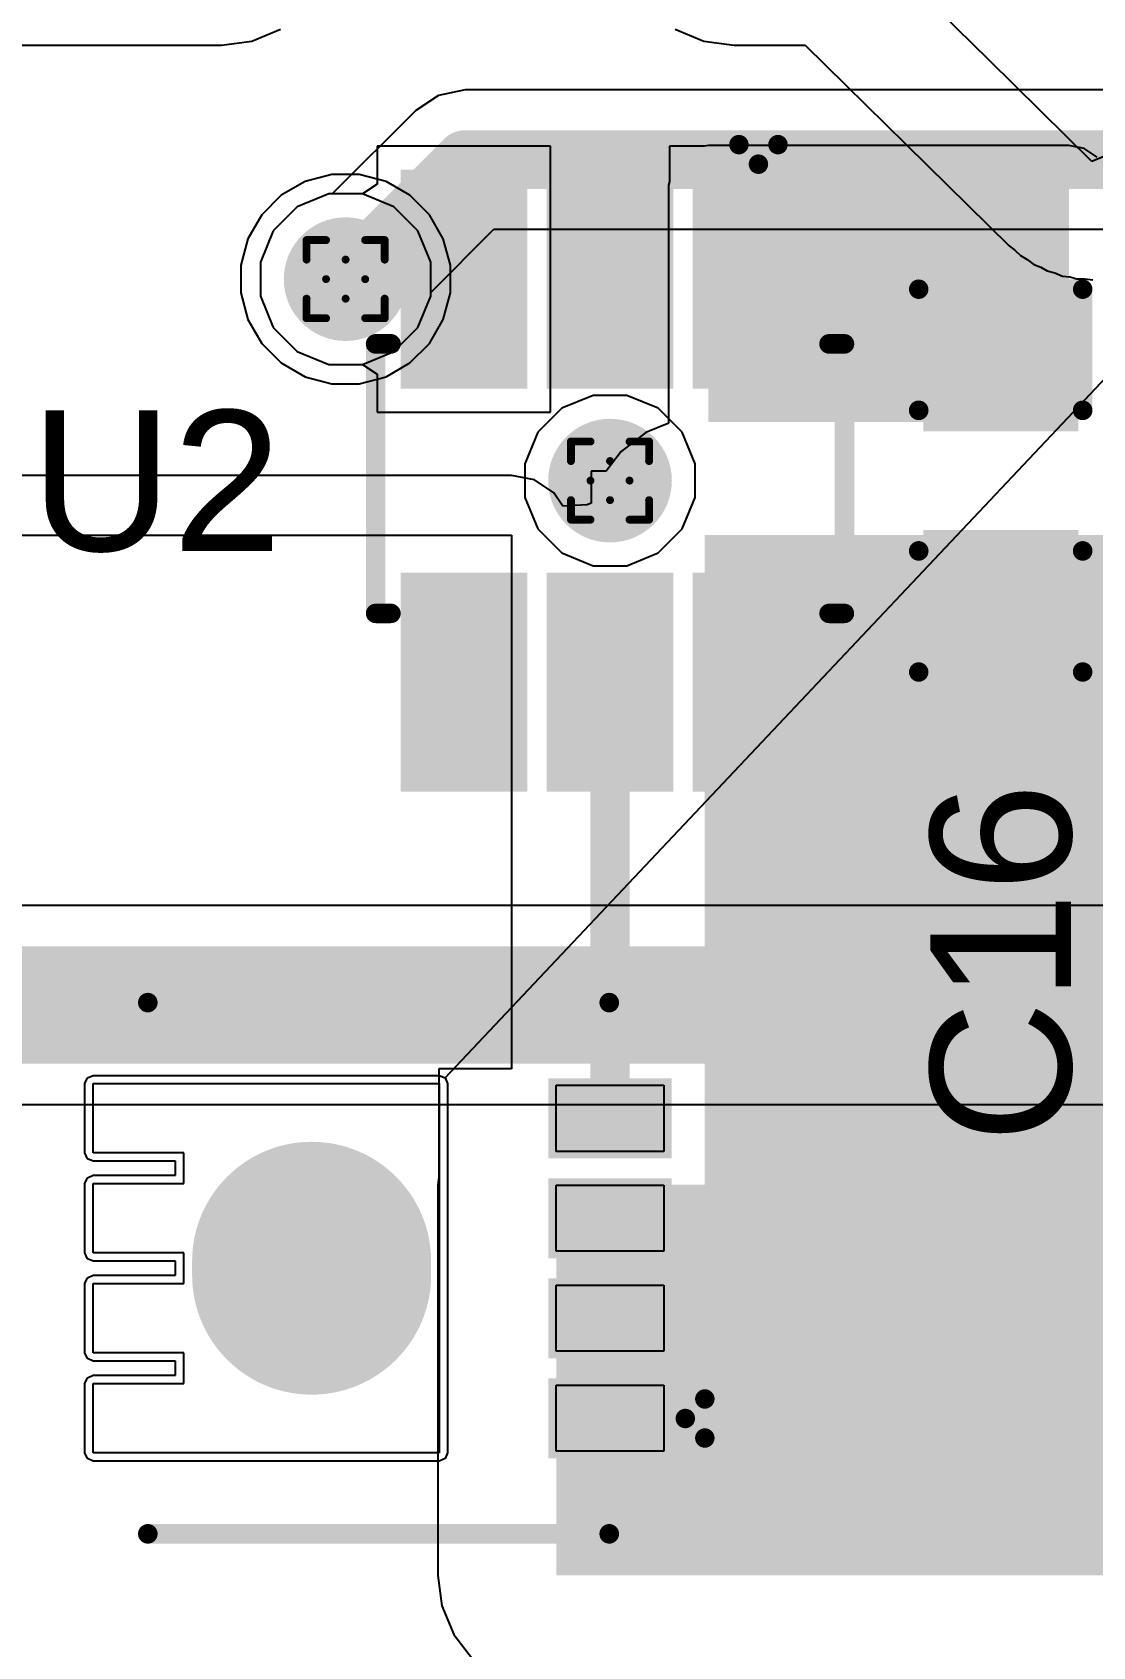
# Model space of a CAD drawing. Header units: inches. Extents: x 0 to 5379, y 0 to 5429.
# Drawn here: x 311.61 to 318.5, y 54.53 to 65.02 of the extents above; entities that cross this region are included whole.
import ezdxf

# ---------------------------------------------------------------- set-up
doc = ezdxf.new("R2010")
doc.units = ezdxf.units.IN
for name, color, linetype in [('Bottom Layer', 5, 'Continuous'), ('Bottom Solder', 6, 'Continuous'), ('Drill Drawing', 1, 'Continuous'), ('GND01', 16, 'Continuous'), ('GND02', 76, 'Continuous'), ('PWR', 156, 'Continuous'), ('SIG 01', 90, 'Continuous'), ('Top Layer', 1, 'Continuous'), ('Top Overlay', 2, 'Continuous'), ('Top Paste', 8, 'Continuous'), ('Top Solder', 216, 'Continuous'), ('Via Holes', 16, 'Continuous')]:
    doc.layers.add(name, color=color, linetype=linetype)
doc.styles.add('Arial', font='', dxfattribs={"height": 0.2})
doc.styles.get('Arial').set_extended_font_data('Arial')

# ---------------------------------------------------------------- blocks, each defined once
blk = doc.blocks.new('C___0603_120')
at = {"layer": 'Top Layer'}
for points in [[(-0.381, 0.445), (-0.381, -0.445), (-1.143, -0.445), (-1.143, 0.445)], [(1.143, 0.445), (1.143, -0.445), (0.381, -0.445), (0.381, 0.445)]]:
    blk.add_hatch(color=1, dxfattribs=at).paths.add_polyline_path(points)
at = {"layer": 'Top Paste'}
for points in [[(-0.381, 0.445), (-0.381, -0.445), (-1.143, -0.445), (-1.143, 0.445)], [(1.143, 0.445), (1.143, -0.445), (0.381, -0.445), (0.381, 0.445)]]:
    blk.add_hatch(color=8, dxfattribs=at).paths.add_polyline_path(points)
at = {"layer": 'Top Solder'}
for points in [[(-0.321, 0.504), (-0.321, -0.504), (-1.203, -0.504), (-1.203, 0.504)], [(1.203, 0.504), (1.203, -0.504), (0.321, -0.504), (0.321, 0.504)]]:
    blk.add_hatch(color=216, dxfattribs=at).paths.add_polyline_path(points)
at = {"layer": 'Top Overlay'}
for points in [[(-1.245, -0.533, 0.127, 0.127, 0), (-1.245, 0.533, 0.127, 0.127, 0)], [(-0.457, 0.533, 0.127, 0.127, 0), (-1.245, 0.533, 0.127, 0.127, 0)], [(1.245, 0.533, 0.127, 0.127, 0), (0.457, 0.533, 0.127, 0.127, 0)], [(1.245, -0.533, 0.127, 0.127, 0), (1.245, 0.533, 0.127, 0.127, 0)], [(-0.457, -0.533, 0.127, 0.127, 0), (-1.245, -0.533, 0.127, 0.127, 0)], [(1.245, -0.533, 0.127, 0.127, 0), (0.457, -0.533, 0.127, 0.127, 0)]]:
    blk.add_lwpolyline(points, format="xyseb", dxfattribs=at)
for points in [[(-1.276, 0.533, 0.0635, 0.0635, 1), (-1.213, 0.533, 0.0635, 0.0635, 1)], [(-1.276, 0.533, 0.0635, 0.0635, 1), (-1.213, 0.533, 0.0635, 0.0635, 1)], [(-0.489, 0.533, 0.0635, 0.0635, 1), (-0.425, 0.533, 0.0635, 0.0635, 1)], [(0.425, 0.533, 0.0635, 0.0635, 1), (0.489, 0.533, 0.0635, 0.0635, 1)], [(1.213, 0.533, 0.0635, 0.0635, 1), (1.276, 0.533, 0.0635, 0.0635, 1)], [(1.213, 0.533, 0.0635, 0.0635, 1), (1.276, 0.533, 0.0635, 0.0635, 1)], [(-1.276, -0.533, 0.0635, 0.0635, 1), (-1.213, -0.533, 0.0635, 0.0635, 1)], [(-1.276, -0.533, 0.0635, 0.0635, 1), (-1.213, -0.533, 0.0635, 0.0635, 1)], [(-0.489, -0.533, 0.0635, 0.0635, 1), (-0.425, -0.533, 0.0635, 0.0635, 1)], [(0.425, -0.533, 0.0635, 0.0635, 1), (0.489, -0.533, 0.0635, 0.0635, 1)], [(1.213, -0.533, 0.0635, 0.0635, 1), (1.276, -0.533, 0.0635, 0.0635, 1)], [(1.213, -0.533, 0.0635, 0.0635, 1), (1.276, -0.533, 0.0635, 0.0635, 1)]]:
    blk.add_lwpolyline(points, format="xyseb", close=True, dxfattribs=at)
blk = doc.blocks.new('P____DI_3333_8_125')
at = {"layer": 'Top Layer'}
for points in [[(-0.62, 1.185), (-0.62, 0.765), (-1.32, 0.765), (-1.32, 1.185)], [(-0.62, 0.535), (-0.62, 0.115), (-1.32, 0.115), (-1.32, 0.535)], [(-0.62, -0.115), (-0.62, -0.535), (-1.32, -0.535), (-1.32, -0.115)], [(-0.62, -0.765), (-0.62, -1.185), (-1.32, -1.185), (-1.32, -0.765)]]:
    blk.add_hatch(color=1, dxfattribs=at).paths.add_polyline_path(points)
h = blk.add_hatch(color=1, dxfattribs=at)
edge = h.paths.add_edge_path()
edge.add_arc((0.97, 0.045), 0.675, 0, 180)
edge.add_line((0.295, 0.045), (0.295, -0.045))
edge.add_arc((0.97, -0.045), 0.675, 180, 360)
edge.add_line((1.645, -0.045), (1.645, 0.045))
at = {"layer": 'Top Paste'}
h = blk.add_hatch(color=8, dxfattribs=at)
edge = h.paths.add_edge_path()
edge.add_arc((0.97, 0.045), 0.675, 0, 180)
edge.add_line((0.295, 0.045), (0.295, -0.045))
edge.add_arc((0.97, -0.045), 0.675, 180, 360)
edge.add_line((1.645, -0.045), (1.645, 0.045))
at = {"layer": 'Top Solder'}
for points in [[(-0.57, 1.235), (-0.57, 0.715), (-1.37, 0.715), (-1.37, 1.235)], [(-0.57, 0.585), (-0.57, 0.065), (-1.37, 0.065), (-1.37, 0.585)], [(-0.57, -0.065), (-0.57, -0.585), (-1.37, -0.585), (-1.37, -0.065)], [(-0.57, -0.715), (-0.57, -1.235), (-1.37, -1.235), (-1.37, -0.715)]]:
    blk.add_hatch(color=216, dxfattribs=at).paths.add_polyline_path(points)
h = blk.add_hatch(color=216, dxfattribs=at)
edge = h.paths.add_edge_path()
edge.add_arc((0.97, 0.045), 0.777, 0, 180)
edge.add_line((0.193, 0.045), (0.193, -0.045))
edge.add_arc((0.97, -0.045), 0.777, 180, 360)
edge.add_line((1.747, -0.045), (1.747, 0.045))
at = {"layer": 'Top Layer'}
for p, q in [((0.14, 1.2), (0.14, 1.2)), ((0.14, 1.2), (2.39, 1.2)), ((0.14, -1.2), (0.14, 1.2)), ((2.39, 1.2), (2.39, 0.75)), ((2.39, 0.75), (1.8, 0.75)), ((1.8, 0.75), (1.8, 0.55)), ((1.8, 0.55), (2.39, 0.55)), ((2.39, 0.55), (2.39, 0.1)), ((2.39, 0.1), (1.8, 0.1)), ((1.8, 0.1), (1.8, -0.1)), ((1.8, -0.1), (2.39, -0.1)), ((2.39, -0.1), (2.39, -0.55)), ((2.39, -0.55), (1.8, -0.55)), ((1.8, -0.55), (1.8, -0.75)), ((1.8, -0.75), (2.39, -0.75)), ((2.39, -0.75), (2.39, -1.2)), ((2.39, -1.2), (0.14, -1.2))]:
    blk.add_line(p, q, dxfattribs=at)
at = {"layer": 'Top Overlay'}
for points in [[(2.035, 1.727, 0.127, 0.127, 0), (-0.965, 1.727, 0.127, 0.127, 0)], [(-1.459, 0.977, 0.127, 0.127, 0), (-1.586, 1.104, 0.127, 0.127, 0)], [(-1.586, 1.104, 0.127, 0.127, 0), (-1.586, 0.85, 0.127, 0.127, 0)], [(-1.459, 0.977, 0.127, 0.127, 0), (-1.586, 0.85, 0.127, 0.127, 0)], [(2.035, -1.727, 0.127, 0.127, 0), (-0.965, -1.727, 0.127, 0.127, 0)]]:
    blk.add_lwpolyline(points, format="xyseb", dxfattribs=at)
for points in [[(-0.997, 1.727, 0.0635, 0.0635, 1), (-0.933, 1.727, 0.0635, 0.0635, 1)], [(2.003, 1.727, 0.0635, 0.0635, 1), (2.067, 1.727, 0.0635, 0.0635, 1)], [(-1.618, 1.104, 0.0635, 0.0635, 1), (-1.555, 1.104, 0.0635, 0.0635, 1)], [(-1.618, 1.104, 0.0635, 0.0635, 1), (-1.555, 1.104, 0.0635, 0.0635, 1)], [(-1.491, 0.977, 0.0635, 0.0635, 1), (-1.428, 0.977, 0.0635, 0.0635, 1)], [(-1.491, 0.977, 0.0635, 0.0635, 1), (-1.428, 0.977, 0.0635, 0.0635, 1)], [(-1.618, 0.85, 0.0635, 0.0635, 1), (-1.555, 0.85, 0.0635, 0.0635, 1)], [(-1.618, 0.85, 0.0635, 0.0635, 1), (-1.555, 0.85, 0.0635, 0.0635, 1)], [(-0.997, -1.727, 0.0635, 0.0635, 1), (-0.933, -1.727, 0.0635, 0.0635, 1)], [(2.003, -1.727, 0.0635, 0.0635, 1), (2.067, -1.727, 0.0635, 0.0635, 1)]]:
    blk.add_lwpolyline(points, format="xyseb", close=True, dxfattribs=at)
at = {"layer": 'Top Paste'}
for p, q in [((-1.32, 0.76), (-1.32, 1.19)), ((-1.32, 1.19), (-0.62, 1.19)), ((-0.62, 1.19), (-0.62, 1.19)), ((-0.62, 1.19), (-0.62, 0.76)), ((0.14, -1.2), (0.14, 1.2)), ((0.14, 1.2), (2.39, 1.2)), ((2.39, 1.2), (2.39, 0.75)), ((-0.62, 0.76), (-1.32, 0.76)), ((2.39, 0.75), (1.8, 0.75)), ((1.8, 0.75), (1.8, 0.55)), ((-1.32, 0.11), (-1.32, 0.54)), ((-1.32, 0.54), (-0.62, 0.54)), ((-0.62, 0.54), (-0.62, 0.54)), ((-0.62, 0.54), (-0.62, 0.11)), ((1.8, 0.55), (2.39, 0.55)), ((2.39, 0.55), (2.39, 0.1)), ((-0.62, 0.11), (-1.32, 0.11)), ((2.39, 0.1), (1.8, 0.1)), ((1.8, 0.1), (1.8, -0.1)), ((1.8, -0.1), (2.39, -0.1)), ((2.39, -0.1), (2.39, -0.55)), ((-1.32, -0.54), (-1.32, -0.11)), ((-1.32, -0.11), (-0.62, -0.11)), ((-0.62, -0.11), (-0.62, -0.11)), ((-0.62, -0.11), (-0.62, -0.54)), ((-0.62, -0.54), (-1.32, -0.54)), ((2.39, -0.55), (1.8, -0.55)), ((1.8, -0.55), (1.8, -0.75)), ((-1.32, -1.19), (-1.32, -0.76)), ((-1.32, -0.76), (-0.62, -0.76)), ((-0.62, -0.76), (-0.62, -0.76)), ((-0.62, -0.76), (-0.62, -1.19)), ((1.8, -0.75), (2.39, -0.75)), ((2.39, -0.75), (2.39, -1.2)), ((-0.62, -1.19), (-1.32, -1.19)), ((2.39, -1.2), (0.14, -1.2)), ((2.39, -1.2), (2.39, -1.2))]:
    blk.add_line(p, q, dxfattribs=at)
at = {"layer": 'Top Solder'}
for p, q in [((0.086, 1.2), (0.102, 1.238)), ((0.086, -1.2), (0.086, 1.2)), ((0.102, 1.238), (0.14, 1.254)), ((0.14, 1.254), (2.39, 1.254)), ((2.39, 1.254), (2.428, 1.238)), ((2.428, 1.238), (2.444, 1.2)), ((2.444, 1.2), (2.444, 0.75)), ((2.444, 0.75), (2.428, 0.712)), ((2.39, 0.696), (1.854, 0.696)), ((1.854, 0.696), (1.854, 0.604)), ((2.428, 0.712), (2.39, 0.696)), ((1.854, 0.604), (2.39, 0.604)), ((2.39, 0.604), (2.428, 0.588)), ((2.428, 0.588), (2.444, 0.55)), ((2.444, 0.55), (2.444, 0.1)), ((2.39, 0.046), (1.854, 0.046)), ((1.854, 0.046), (1.854, -0.046)), ((2.428, 0.062), (2.39, 0.046)), ((2.444, 0.1), (2.428, 0.062)), ((1.854, -0.046), (2.39, -0.046)), ((2.39, -0.046), (2.428, -0.062)), ((2.428, -0.062), (2.444, -0.1)), ((2.444, -0.1), (2.444, -0.55)), ((2.39, -0.604), (1.854, -0.604)), ((1.854, -0.604), (1.854, -0.696)), ((2.428, -0.588), (2.39, -0.604)), ((2.444, -0.55), (2.428, -0.588)), ((1.854, -0.696), (2.39, -0.696)), ((2.39, -0.696), (2.428, -0.712)), ((2.428, -0.712), (2.444, -0.75)), ((2.444, -0.75), (2.444, -1.2)), ((0.102, -1.238), (-5064.815, -5372.221)), ((0.102, -1.238), (0.086, -1.2)), ((0.14, -1.254), (0.102, -1.238)), ((2.39, -1.254), (0.14, -1.254)), ((2.428, -1.238), (2.39, -1.254)), ((2.444, -1.2), (2.428, -1.238))]:
    blk.add_line(p, q, dxfattribs=at)
blk = doc.blocks.new('SOT_23_6_129')
at = {"layer": 'Top Layer'}
for points in [[(-1.92, 1.26), (-0.7, 1.26), (-0.7, 0.64), (-1.92, 0.64)], [(0.7, 1.26), (1.92, 1.26), (1.92, 0.64), (0.7, 0.64)], [(-1.92, 0.31), (-0.7, 0.31), (-0.7, -0.31), (-1.92, -0.31)], [(0.7, 0.31), (1.92, 0.31), (1.92, -0.31), (0.7, -0.31)], [(-1.92, -0.64), (-0.7, -0.64), (-0.7, -1.26), (-1.92, -1.26)], [(0.7, -0.64), (1.92, -0.64), (1.92, -1.26), (0.7, -1.26)]]:
    blk.add_hatch(color=1, dxfattribs=at).paths.add_polyline_path(points)
at = {"layer": 'Top Paste'}
for points in [[(-1.92, 1.26), (-0.7, 1.26), (-0.7, 0.64), (-1.92, 0.64)], [(0.7, 1.26), (1.92, 1.26), (1.92, 0.64), (0.7, 0.64)], [(-1.92, 0.31), (-0.7, 0.31), (-0.7, -0.31), (-1.92, -0.31)], [(0.7, 0.31), (1.92, 0.31), (1.92, -0.31), (0.7, -0.31)], [(-1.92, -0.64), (-0.7, -0.64), (-0.7, -1.26), (-1.92, -1.26)], [(0.7, -0.64), (1.92, -0.64), (1.92, -1.26), (0.7, -1.26)]]:
    blk.add_hatch(color=8, dxfattribs=at).paths.add_polyline_path(points)
at = {"layer": 'Top Solder'}
for points in [[(-2.022, 1.362), (-0.598, 1.362), (-0.598, 0.538), (-2.022, 0.538)], [(0.598, 1.362), (2.022, 1.362), (2.022, 0.538), (0.598, 0.538)], [(-2.022, 0.412), (-0.598, 0.412), (-0.598, -0.412), (-2.022, -0.412)], [(0.598, 0.412), (2.022, 0.412), (2.022, -0.412), (0.598, -0.412)], [(-2.022, -0.538), (-0.598, -0.538), (-0.598, -1.362), (-2.022, -1.362)], [(0.598, -0.538), (2.022, -0.538), (2.022, -1.362), (0.598, -1.362)]]:
    blk.add_hatch(color=216, dxfattribs=at).paths.add_polyline_path(points)
at = {"layer": 'Top Overlay'}
for points in [[(0.864, 1.524, 0.127, 0.127, 0), (-0.889, 1.524, 0.127, 0.127, 0)], [(-0.889, 1.424, 0.127, 0.127, 0), (-0.889, 1.524, 0.127, 0.127, 0)], [(0.864, 1.424, 0.127, 0.127, 0), (0.864, 1.524, 0.127, 0.127, 0)], [(-2.057, 0.965, 0.127, 0.127, 0), (-2.184, 1.092, 0.127, 0.127, 0)], [(-2.184, 0.838, 0.127, 0.127, 0), (-2.184, 1.092, 0.127, 0.127, 0)], [(-2.184, 0.838, 0.127, 0.127, 0), (-2.057, 0.965, 0.127, 0.127, 0)], [(-0.889, -1.524, 0.127, 0.127, 0), (-0.889, -1.424, 0.127, 0.127, 0)], [(0.864, -1.524, 0.127, 0.127, 0), (0.864, -1.424, 0.127, 0.127, 0)], [(0.864, -1.524, 0.127, 0.127, 0), (-0.889, -1.524, 0.127, 0.127, 0)]]:
    blk.add_lwpolyline(points, format="xyseb", dxfattribs=at)
for points in [[(-0.921, 1.524, 0.0635, 0.0635, 1), (-0.857, 1.524, 0.0635, 0.0635, 1)], [(-0.921, 1.524, 0.0635, 0.0635, 1), (-0.857, 1.524, 0.0635, 0.0635, 1)], [(0.832, 1.524, 0.0635, 0.0635, 1), (0.895, 1.524, 0.0635, 0.0635, 1)], [(0.832, 1.524, 0.0635, 0.0635, 1), (0.895, 1.524, 0.0635, 0.0635, 1)], [(-0.921, 1.424, 0.0635, 0.0635, 1), (-0.857, 1.424, 0.0635, 0.0635, 1)], [(0.832, 1.424, 0.0635, 0.0635, 1), (0.895, 1.424, 0.0635, 0.0635, 1)], [(-2.216, 1.092, 0.0635, 0.0635, 1), (-2.153, 1.092, 0.0635, 0.0635, 1)], [(-2.216, 1.092, 0.0635, 0.0635, 1), (-2.153, 1.092, 0.0635, 0.0635, 1)], [(-2.089, 0.965, 0.0635, 0.0635, 1), (-2.026, 0.965, 0.0635, 0.0635, 1)], [(-2.089, 0.965, 0.0635, 0.0635, 1), (-2.026, 0.965, 0.0635, 0.0635, 1)], [(-2.216, 0.838, 0.0635, 0.0635, 1), (-2.153, 0.838, 0.0635, 0.0635, 1)], [(-2.216, 0.838, 0.0635, 0.0635, 1), (-2.153, 0.838, 0.0635, 0.0635, 1)], [(-0.921, -1.424, 0.0635, 0.0635, 1), (-0.857, -1.424, 0.0635, 0.0635, 1)], [(0.832, -1.424, 0.0635, 0.0635, 1), (0.895, -1.424, 0.0635, 0.0635, 1)], [(-0.921, -1.524, 0.0635, 0.0635, 1), (-0.857, -1.524, 0.0635, 0.0635, 1)], [(-0.921, -1.524, 0.0635, 0.0635, 1), (-0.857, -1.524, 0.0635, 0.0635, 1)], [(0.832, -1.524, 0.0635, 0.0635, 1), (0.895, -1.524, 0.0635, 0.0635, 1)], [(0.832, -1.524, 0.0635, 0.0635, 1), (0.895, -1.524, 0.0635, 0.0635, 1)]]:
    blk.add_lwpolyline(points, format="xyseb", close=True, dxfattribs=at)

msp = doc.modelspace()

# ---------------------------------------------------------------- hatches: boundary and pattern name
at = {"layer": 'Bottom Layer'}
h = msp.add_hatch(color=5, dxfattribs=at)
edge = h.paths.add_edge_path()
edge.add_arc((313.645, 63.419), 0.3, 0, 360)
h = msp.add_hatch(color=5, dxfattribs=at)
edge = h.paths.add_edge_path()
edge.add_arc((315.364, 62.109), 0.3, 0, 360)
at = {"layer": 'Bottom Solder'}
h = msp.add_hatch(color=6, dxfattribs=at)
edge = h.paths.add_edge_path()
edge.add_arc((313.645, 63.419), 0.402, 0, 360)
h = msp.add_hatch(color=6, dxfattribs=at)
edge = h.paths.add_edge_path()
edge.add_arc((315.364, 62.109), 0.402, 0, 360)
at = {"layer": 'GND01'}
h = msp.add_hatch(color=16, dxfattribs=at)
edge = h.paths.add_edge_path()
edge.add_arc((313.645, 63.419), 0.3, 0, 360)
h = msp.add_hatch(color=16, dxfattribs=at)
edge = h.paths.add_edge_path()
edge.add_arc((315.364, 62.109), 0.3, 0, 360)
at = {"layer": 'GND02'}
h = msp.add_hatch(color=76, dxfattribs=at)
edge = h.paths.add_edge_path()
edge.add_arc((313.645, 63.419), 0.3, 0, 360)
h = msp.add_hatch(color=76, dxfattribs=at)
edge = h.paths.add_edge_path()
edge.add_arc((315.364, 62.109), 0.3, 0, 360)
at = {"layer": 'PWR'}
h = msp.add_hatch(color=156, dxfattribs=at)
edge = h.paths.add_edge_path()
edge.add_arc((313.645, 63.419), 0.3, 0, 360)
h = msp.add_hatch(color=156, dxfattribs=at)
edge = h.paths.add_edge_path()
edge.add_arc((315.364, 62.109), 0.3, 0, 360)
at = {"layer": 'SIG 01'}
h = msp.add_hatch(color=90, dxfattribs=at)
edge = h.paths.add_edge_path()
edge.add_arc((313.645, 63.419), 0.3, 0, 360)
h = msp.add_hatch(color=90, dxfattribs=at)
edge = h.paths.add_edge_path()
edge.add_arc((315.364, 62.109), 0.3, 0, 360)
at = {"layer": 'Top Layer'}
for points in [[(316.004, 64.029), (316.004, 62.49), (318.348, 62.49), (318.348, 64.029)], [(315.98, 56.979), (329.098, 56.979), (329.098, 61.755), (315.98, 61.755)], [(315.014, 54.991), (329.098, 54.991), (329.098, 57.531), (315.014, 57.531)]]:
    msp.add_hatch(color=1, dxfattribs=at).paths.add_polyline_path(points)
h = msp.add_hatch(color=1, dxfattribs=at)
edge = h.paths.add_edge_path()
edge.add_arc((313.645, 63.419), 0.3, 0, 360)
h = msp.add_hatch(color=1, dxfattribs=at)
edge = h.paths.add_edge_path()
edge.add_arc((315.364, 62.109), 0.3, 0, 360)
at = {"layer": 'Top Solder'}
h = msp.add_hatch(color=216, dxfattribs=at)
edge = h.paths.add_edge_path()
edge.add_arc((313.645, 63.419), 0.402, 0, 360)
h = msp.add_hatch(color=216, dxfattribs=at)
edge = h.paths.add_edge_path()
edge.add_arc((315.364, 62.109), 0.402, 0, 360)
at = {"layer": 'Via Holes'}
h = msp.add_hatch(color=7, dxfattribs=at)
edge = h.paths.add_edge_path()
edge.add_arc((313.645, 63.419), 0.15, 0, 360)
h = msp.add_hatch(color=7, dxfattribs=at)
edge = h.paths.add_edge_path()
edge.add_arc((315.364, 62.109), 0.15, 0, 360)

# ---------------------------------------------------------------- linework, layer by layer
at = {"layer": 'Bottom Layer'}
for p, q in [((317.828, 64.842), (316.946, 65.71)), ((313.036, 64.967), (313.221, 65.044)), ((315.788, 65.044), (315.973, 64.967)), ((266.51, 64.941), (312.837, 64.941)), ((312.837, 64.941), (313.036, 64.967)), ((315.973, 64.967), (316.172, 64.941)), ((316.172, 64.941), (316.632, 64.941)), ((316.632, 64.941), (317.289, 64.294)), ((318.497, 64.183), (317.828, 64.842)), ((317.289, 64.294), (317.289, 64.294)), ((317.289, 64.294), (317.958, 63.636)), ((318.675, 64.258), (318.497, 64.183)), ((313.535, 63.973), (313.331, 63.889)), ((313.755, 63.973), (313.535, 63.973)), ((313.959, 63.889), (313.755, 63.973)), ((313.331, 63.889), (313.175, 63.733)), ((314.114, 63.733), (313.959, 63.889)), ((313.175, 63.733), (313.091, 63.529)), ((314.199, 63.529), (314.114, 63.733)), ((317.958, 63.636), (317.997, 63.606)), ((313.091, 63.529), (313.091, 63.309)), ((314.199, 63.309), (314.199, 63.529)), ((317.997, 63.606), (318.032, 63.572)), ((318.032, 63.572), (318.077, 63.546)), ((318.077, 63.546), (318.119, 63.515)), ((318.119, 63.515), (318.164, 63.496)), ((318.164, 63.496), (318.206, 63.472)), ((318.206, 63.472), (318.256, 63.459)), ((318.256, 63.459), (318.305, 63.439)), ((318.305, 63.439), (318.353, 63.434)), ((318.353, 63.434), (318.4, 63.421)), ((318.4, 63.421), (318.452, 63.421)), ((318.452, 63.421), (318.504, 63.415)), ((313.091, 63.309), (313.175, 63.105)), ((314.114, 63.105), (314.199, 63.309)), ((313.175, 63.105), (313.331, 62.949)), ((313.959, 62.949), (314.114, 63.105)), ((313.331, 62.949), (313.535, 62.865)), ((313.755, 62.865), (313.959, 62.949)), ((313.535, 62.865), (313.755, 62.865))]:
    msp.add_line(p, q, dxfattribs=at)
at = {"layer": 'Drill Drawing'}
for points in [[(313.391, 63.546, 0.0508, 0.0508, 0), (313.391, 63.673, 0.0508, 0.0508, 0)], [(313.391, 63.673, 0.0508, 0.0508, 0), (313.518, 63.673, 0.0508, 0.0508, 0)], [(313.518, 63.673, 0.0508, 0.0508, 0), (313.645, 63.546, 0.0508, 0.0508, 0)], [(313.645, 63.546, 0.0508, 0.0508, 0), (313.772, 63.673, 0.0508, 0.0508, 0)], [(313.772, 63.673, 0.0508, 0.0508, 0), (313.899, 63.673, 0.0508, 0.0508, 0)], [(313.899, 63.546, 0.0508, 0.0508, 0), (313.899, 63.673, 0.0508, 0.0508, 0)], [(313.391, 63.546, 0.0508, 0.0508, 0), (313.518, 63.419, 0.0508, 0.0508, 0)], [(313.772, 63.419, 0.0508, 0.0508, 0), (313.899, 63.546, 0.0508, 0.0508, 0)], [(313.391, 63.292, 0.0508, 0.0508, 0), (313.518, 63.419, 0.0508, 0.0508, 0)], [(313.772, 63.419, 0.0508, 0.0508, 0), (313.899, 63.292, 0.0508, 0.0508, 0)], [(313.391, 63.165, 0.0508, 0.0508, 0), (313.391, 63.292, 0.0508, 0.0508, 0)], [(313.518, 63.165, 0.0508, 0.0508, 0), (313.645, 63.292, 0.0508, 0.0508, 0)], [(313.645, 63.292, 0.0508, 0.0508, 0), (313.772, 63.165, 0.0508, 0.0508, 0)], [(313.899, 63.165, 0.0508, 0.0508, 0), (313.899, 63.292, 0.0508, 0.0508, 0)], [(313.391, 63.165, 0.0508, 0.0508, 0), (313.518, 63.165, 0.0508, 0.0508, 0)], [(313.772, 63.165, 0.0508, 0.0508, 0), (313.899, 63.165, 0.0508, 0.0508, 0)], [(315.11, 62.236, 0.0508, 0.0508, 0), (315.11, 62.363, 0.0508, 0.0508, 0)], [(315.11, 62.363, 0.0508, 0.0508, 0), (315.237, 62.363, 0.0508, 0.0508, 0)], [(315.237, 62.363, 0.0508, 0.0508, 0), (315.364, 62.236, 0.0508, 0.0508, 0)], [(315.364, 62.236, 0.0508, 0.0508, 0), (315.491, 62.363, 0.0508, 0.0508, 0)], [(315.491, 62.363, 0.0508, 0.0508, 0), (315.618, 62.363, 0.0508, 0.0508, 0)], [(315.618, 62.236, 0.0508, 0.0508, 0), (315.618, 62.363, 0.0508, 0.0508, 0)], [(315.11, 62.236, 0.0508, 0.0508, 0), (315.237, 62.109, 0.0508, 0.0508, 0)], [(315.491, 62.109, 0.0508, 0.0508, 0), (315.618, 62.236, 0.0508, 0.0508, 0)], [(315.11, 61.982, 0.0508, 0.0508, 0), (315.237, 62.109, 0.0508, 0.0508, 0)], [(315.491, 62.109, 0.0508, 0.0508, 0), (315.618, 61.982, 0.0508, 0.0508, 0)], [(315.11, 61.855, 0.0508, 0.0508, 0), (315.11, 61.982, 0.0508, 0.0508, 0)], [(315.237, 61.855, 0.0508, 0.0508, 0), (315.364, 61.982, 0.0508, 0.0508, 0)], [(315.364, 61.982, 0.0508, 0.0508, 0), (315.491, 61.855, 0.0508, 0.0508, 0)], [(315.618, 61.855, 0.0508, 0.0508, 0), (315.618, 61.982, 0.0508, 0.0508, 0)], [(315.11, 61.855, 0.0508, 0.0508, 0), (315.237, 61.855, 0.0508, 0.0508, 0)], [(315.491, 61.855, 0.0508, 0.0508, 0), (315.618, 61.855, 0.0508, 0.0508, 0)]]:
    msp.add_lwpolyline(points, format="xyseb", dxfattribs=at)
for points in [[(313.378, 63.673, 0.0254, 0.0254, 1), (313.404, 63.673, 0.0254, 0.0254, 1)], [(313.378, 63.673, 0.0254, 0.0254, 1), (313.404, 63.673, 0.0254, 0.0254, 1)], [(313.505, 63.673, 0.0254, 0.0254, 1), (313.531, 63.673, 0.0254, 0.0254, 1)], [(313.505, 63.673, 0.0254, 0.0254, 1), (313.531, 63.673, 0.0254, 0.0254, 1)], [(313.759, 63.673, 0.0254, 0.0254, 1), (313.785, 63.673, 0.0254, 0.0254, 1)], [(313.759, 63.673, 0.0254, 0.0254, 1), (313.785, 63.673, 0.0254, 0.0254, 1)], [(313.886, 63.673, 0.0254, 0.0254, 1), (313.912, 63.673, 0.0254, 0.0254, 1)], [(313.886, 63.673, 0.0254, 0.0254, 1), (313.912, 63.673, 0.0254, 0.0254, 1)], [(313.378, 63.546, 0.0254, 0.0254, 1), (313.404, 63.546, 0.0254, 0.0254, 1)], [(313.378, 63.546, 0.0254, 0.0254, 1), (313.404, 63.546, 0.0254, 0.0254, 1)], [(313.632, 63.546, 0.0254, 0.0254, 1), (313.658, 63.546, 0.0254, 0.0254, 1)], [(313.632, 63.546, 0.0254, 0.0254, 1), (313.658, 63.546, 0.0254, 0.0254, 1)], [(313.886, 63.546, 0.0254, 0.0254, 1), (313.912, 63.546, 0.0254, 0.0254, 1)], [(313.886, 63.546, 0.0254, 0.0254, 1), (313.912, 63.546, 0.0254, 0.0254, 1)], [(313.505, 63.419, 0.0254, 0.0254, 1), (313.531, 63.419, 0.0254, 0.0254, 1)], [(313.505, 63.419, 0.0254, 0.0254, 1), (313.531, 63.419, 0.0254, 0.0254, 1)], [(313.759, 63.419, 0.0254, 0.0254, 1), (313.785, 63.419, 0.0254, 0.0254, 1)], [(313.759, 63.419, 0.0254, 0.0254, 1), (313.785, 63.419, 0.0254, 0.0254, 1)], [(313.378, 63.292, 0.0254, 0.0254, 1), (313.404, 63.292, 0.0254, 0.0254, 1)], [(313.378, 63.292, 0.0254, 0.0254, 1), (313.404, 63.292, 0.0254, 0.0254, 1)], [(313.632, 63.292, 0.0254, 0.0254, 1), (313.658, 63.292, 0.0254, 0.0254, 1)], [(313.632, 63.292, 0.0254, 0.0254, 1), (313.658, 63.292, 0.0254, 0.0254, 1)], [(313.886, 63.292, 0.0254, 0.0254, 1), (313.912, 63.292, 0.0254, 0.0254, 1)], [(313.886, 63.292, 0.0254, 0.0254, 1), (313.912, 63.292, 0.0254, 0.0254, 1)], [(313.378, 63.165, 0.0254, 0.0254, 1), (313.404, 63.165, 0.0254, 0.0254, 1)], [(313.378, 63.165, 0.0254, 0.0254, 1), (313.404, 63.165, 0.0254, 0.0254, 1)], [(313.505, 63.165, 0.0254, 0.0254, 1), (313.531, 63.165, 0.0254, 0.0254, 1)], [(313.505, 63.165, 0.0254, 0.0254, 1), (313.531, 63.165, 0.0254, 0.0254, 1)], [(313.759, 63.165, 0.0254, 0.0254, 1), (313.785, 63.165, 0.0254, 0.0254, 1)], [(313.759, 63.165, 0.0254, 0.0254, 1), (313.785, 63.165, 0.0254, 0.0254, 1)], [(313.886, 63.165, 0.0254, 0.0254, 1), (313.912, 63.165, 0.0254, 0.0254, 1)], [(313.886, 63.165, 0.0254, 0.0254, 1), (313.912, 63.165, 0.0254, 0.0254, 1)], [(315.097, 62.363, 0.0254, 0.0254, 1), (315.123, 62.363, 0.0254, 0.0254, 1)], [(315.097, 62.363, 0.0254, 0.0254, 1), (315.123, 62.363, 0.0254, 0.0254, 1)], [(315.224, 62.363, 0.0254, 0.0254, 1), (315.25, 62.363, 0.0254, 0.0254, 1)], [(315.224, 62.363, 0.0254, 0.0254, 1), (315.25, 62.363, 0.0254, 0.0254, 1)], [(315.478, 62.363, 0.0254, 0.0254, 1), (315.504, 62.363, 0.0254, 0.0254, 1)], [(315.478, 62.363, 0.0254, 0.0254, 1), (315.504, 62.363, 0.0254, 0.0254, 1)], [(315.605, 62.363, 0.0254, 0.0254, 1), (315.631, 62.363, 0.0254, 0.0254, 1)], [(315.605, 62.363, 0.0254, 0.0254, 1), (315.631, 62.363, 0.0254, 0.0254, 1)], [(315.097, 62.236, 0.0254, 0.0254, 1), (315.123, 62.236, 0.0254, 0.0254, 1)], [(315.097, 62.236, 0.0254, 0.0254, 1), (315.123, 62.236, 0.0254, 0.0254, 1)], [(315.351, 62.236, 0.0254, 0.0254, 1), (315.377, 62.236, 0.0254, 0.0254, 1)], [(315.351, 62.236, 0.0254, 0.0254, 1), (315.377, 62.236, 0.0254, 0.0254, 1)], [(315.605, 62.236, 0.0254, 0.0254, 1), (315.631, 62.236, 0.0254, 0.0254, 1)], [(315.605, 62.236, 0.0254, 0.0254, 1), (315.631, 62.236, 0.0254, 0.0254, 1)], [(315.224, 62.109, 0.0254, 0.0254, 1), (315.25, 62.109, 0.0254, 0.0254, 1)], [(315.224, 62.109, 0.0254, 0.0254, 1), (315.25, 62.109, 0.0254, 0.0254, 1)], [(315.478, 62.109, 0.0254, 0.0254, 1), (315.504, 62.109, 0.0254, 0.0254, 1)], [(315.478, 62.109, 0.0254, 0.0254, 1), (315.504, 62.109, 0.0254, 0.0254, 1)], [(315.097, 61.982, 0.0254, 0.0254, 1), (315.123, 61.982, 0.0254, 0.0254, 1)], [(315.097, 61.982, 0.0254, 0.0254, 1), (315.123, 61.982, 0.0254, 0.0254, 1)], [(315.351, 61.982, 0.0254, 0.0254, 1), (315.377, 61.982, 0.0254, 0.0254, 1)], [(315.351, 61.982, 0.0254, 0.0254, 1), (315.377, 61.982, 0.0254, 0.0254, 1)], [(315.605, 61.982, 0.0254, 0.0254, 1), (315.631, 61.982, 0.0254, 0.0254, 1)], [(315.605, 61.982, 0.0254, 0.0254, 1), (315.631, 61.982, 0.0254, 0.0254, 1)], [(315.097, 61.855, 0.0254, 0.0254, 1), (315.123, 61.855, 0.0254, 0.0254, 1)], [(315.097, 61.855, 0.0254, 0.0254, 1), (315.123, 61.855, 0.0254, 0.0254, 1)], [(315.224, 61.855, 0.0254, 0.0254, 1), (315.25, 61.855, 0.0254, 0.0254, 1)], [(315.224, 61.855, 0.0254, 0.0254, 1), (315.25, 61.855, 0.0254, 0.0254, 1)], [(315.478, 61.855, 0.0254, 0.0254, 1), (315.504, 61.855, 0.0254, 0.0254, 1)], [(315.478, 61.855, 0.0254, 0.0254, 1), (315.504, 61.855, 0.0254, 0.0254, 1)], [(315.605, 61.855, 0.0254, 0.0254, 1), (315.631, 61.855, 0.0254, 0.0254, 1)], [(315.605, 61.855, 0.0254, 0.0254, 1), (315.631, 61.855, 0.0254, 0.0254, 1)]]:
    msp.add_lwpolyline(points, format="xyseb", close=True, dxfattribs=at)
at = {"layer": 'GND01'}
for p, q in [((313.535, 63.973), (313.331, 63.889)), ((313.755, 63.973), (313.535, 63.973)), ((313.959, 63.889), (313.755, 63.973)), ((313.331, 63.889), (313.175, 63.733)), ((314.114, 63.733), (313.959, 63.889)), ((313.175, 63.733), (313.091, 63.529)), ((314.199, 63.529), (314.114, 63.733)), ((313.091, 63.529), (313.091, 63.309)), ((314.199, 63.309), (314.199, 63.529)), ((313.091, 63.309), (313.175, 63.105)), ((314.114, 63.105), (314.199, 63.309)), ((313.175, 63.105), (313.331, 62.949)), ((313.959, 62.949), (314.114, 63.105)), ((313.331, 62.949), (313.535, 62.865)), ((313.755, 62.865), (313.959, 62.949)), ((313.535, 62.865), (313.755, 62.865))]:
    msp.add_line(p, q, dxfattribs=at)
at = {"layer": 'GND02'}
for p, q in [((313.535, 63.973), (313.331, 63.889)), ((313.755, 63.973), (313.535, 63.973)), ((313.959, 63.889), (313.755, 63.973)), ((313.331, 63.889), (313.175, 63.733)), ((314.114, 63.733), (313.959, 63.889)), ((313.175, 63.733), (313.091, 63.529)), ((314.199, 63.529), (314.114, 63.733)), ((313.091, 63.529), (313.091, 63.309)), ((314.199, 63.309), (314.199, 63.529)), ((313.091, 63.309), (313.175, 63.105)), ((314.114, 63.105), (314.199, 63.309)), ((313.175, 63.105), (313.331, 62.949)), ((313.959, 62.949), (314.114, 63.105)), ((313.331, 62.949), (313.535, 62.865)), ((313.755, 62.865), (313.959, 62.949)), ((313.535, 62.865), (313.755, 62.865))]:
    msp.add_line(p, q, dxfattribs=at)
at = {"layer": 'PWR'}
for p, q in [((314.248, 64.614), (314.101, 64.516)), ((314.422, 64.649), (314.248, 64.614)), ((319.153, 64.649), (314.422, 64.649)), ((314.422, 64.649), (314.422, 64.649)), ((314.101, 64.516), (313.558, 63.973)), ((314.101, 64.516), (314.101, 64.516)), ((313.535, 63.973), (313.331, 63.889)), ((313.558, 63.973), (313.535, 63.973)), ((313.331, 63.889), (313.175, 63.733)), ((313.175, 63.733), (313.091, 63.529)), ((314.199, 63.332), (314.609, 63.743)), ((314.609, 63.743), (319.153, 63.743)), ((313.091, 63.529), (313.091, 63.309)), ((313.091, 63.309), (313.175, 63.105)), ((314.114, 63.105), (314.199, 63.309)), ((314.199, 63.309), (314.199, 63.332)), ((313.175, 63.105), (313.331, 62.949)), ((313.959, 62.949), (314.114, 63.105)), ((313.331, 62.949), (313.535, 62.865)), ((313.755, 62.865), (313.959, 62.949)), ((313.535, 62.865), (313.755, 62.865)), ((315.05, 62.579), (314.894, 62.423)), ((315.254, 62.663), (315.05, 62.579)), ((315.474, 62.663), (315.254, 62.663)), ((315.678, 62.579), (315.474, 62.663)), ((315.834, 62.423), (315.678, 62.579)), ((314.894, 62.423), (314.81, 62.219)), ((315.918, 62.219), (315.834, 62.423)), ((314.81, 62.219), (314.81, 61.999)), ((315.918, 61.999), (315.918, 62.219)), ((314.81, 61.999), (314.894, 61.795)), ((315.834, 61.795), (315.918, 61.999)), ((314.894, 61.795), (315.05, 61.639)), ((315.678, 61.639), (315.834, 61.795)), ((315.05, 61.639), (315.254, 61.555)), ((315.474, 61.555), (315.678, 61.639)), ((315.254, 61.555), (315.474, 61.555)), ((323.901, 59.347), (303.131, 59.347)), ((303.399, 58.052), (337.838, 58.052))]:
    msp.add_line(p, q, dxfattribs=at)
for points in [[(313.645, 63.419, 0.381, 0.381, 0), (314.422, 64.196, 0.381, 0.381, 0)], [(314.422, 64.196, 0.381, 0.381, 0), (319.483, 64.196, 0.381, 0.381, 0)], [(303.131, 58.699, 0.762, 0.762, 0), (338.785, 58.699, 0.762, 0.762, 0)]]:
    msp.add_lwpolyline(points, format="xyseb", dxfattribs=at)
for points in [[(314.326, 64.196, 0.191, 0.191, 1), (314.517, 64.196, 0.191, 0.191, 1)], [(314.326, 64.196, 0.191, 0.191, 1), (314.517, 64.196, 0.191, 0.191, 1)], [(313.55, 63.419, 0.191, 0.191, 1), (313.74, 63.419, 0.191, 0.191, 1)]]:
    msp.add_lwpolyline(points, format="xyseb", close=True, dxfattribs=at)
at = {"layer": 'SIG 01'}
for p, q in [((313.382, 64.053), (313.227, 63.964)), ((313.555, 64.1), (313.382, 64.053)), ((313.734, 64.1), (313.555, 64.1)), ((313.908, 64.053), (313.734, 64.1)), ((314.063, 63.964), (313.908, 64.053)), ((313.227, 63.964), (313.1, 63.837)), ((314.19, 63.837), (314.063, 63.964)), ((313.1, 63.837), (313.01, 63.682)), ((314.279, 63.682), (314.19, 63.837)), ((313.01, 63.682), (312.964, 63.509)), ((314.326, 63.509), (314.279, 63.682)), ((312.964, 63.509), (312.964, 63.329)), ((314.326, 63.329), (314.326, 63.509)), ((312.964, 63.329), (313.01, 63.156)), ((314.279, 63.156), (314.326, 63.329)), ((313.01, 63.156), (313.1, 63.001)), ((314.19, 63.001), (314.279, 63.156)), ((313.1, 63.001), (313.227, 62.874)), ((314.063, 62.874), (314.19, 63.001)), ((313.227, 62.874), (313.382, 62.784)), ((313.382, 62.784), (313.555, 62.738)), ((313.734, 62.738), (313.908, 62.784)), ((313.908, 62.784), (314.063, 62.874)), ((313.555, 62.738), (313.734, 62.738))]:
    msp.add_line(p, q, dxfattribs=at)
at = {"layer": 'Top Layer'}
for p, q in [((314.978, 64.283), (313.85, 64.283)), ((313.85, 64.283), (313.85, 64.036)), ((314.978, 62.555), (314.978, 64.283)), ((315.979, 64.283), (315.75, 64.283)), ((315.75, 64.283), (315.75, 64.054)), ((316.004, 64.288), (315.979, 64.283)), ((318.348, 64.288), (316.004, 64.288)), ((318.447, 64.268), (318.348, 64.288)), ((318.532, 64.212), (318.447, 64.268)), ((313.85, 64.036), (313.755, 63.973)), ((315.75, 64.054), (315.745, 64.029)), ((313.535, 63.973), (313.331, 63.889)), ((313.755, 63.973), (313.535, 63.973)), ((315.745, 64.029), (315.745, 62.49)), ((313.331, 63.889), (313.175, 63.733)), ((313.175, 63.733), (313.091, 63.529)), ((313.091, 63.529), (313.091, 63.309)), ((313.091, 63.309), (313.175, 63.105)), ((313.175, 63.105), (313.331, 62.949)), ((313.331, 62.949), (313.535, 62.865)), ((313.535, 62.865), (313.755, 62.865)), ((313.755, 62.865), (313.85, 62.801)), ((313.85, 62.801), (313.85, 62.555)), ((313.85, 62.555), (314.978, 62.555)), ((315.746, 62.483), (315.596, 62.421)), ((315.745, 62.49), (315.746, 62.483)), ((315.596, 62.421), (315.437, 62.298)), ((315.437, 62.298), (315.339, 62.171)), ((314.724, 62.143), (308.547, 62.143)), ((314.873, 62.114), (314.724, 62.143)), ((315.339, 62.171), (315.242, 62.171)), ((315.242, 62.171), (315.242, 61.964)), ((314.999, 62.03), (314.873, 62.114)), ((315.057, 61.942), (314.999, 62.03)), ((315.215, 61.952), (315.057, 61.942)), ((315.241, 61.962), (315.215, 61.952)), ((315.242, 61.964), (315.241, 61.962)), ((308.547, 61.755), (314.724, 61.755)), ((314.724, 61.755), (314.724, 58.285)), ((314.724, 58.285), (314.252, 58.285)), ((314.252, 58.285), (314.252, 57.581)), ((314.252, 57.581), (314.245, 57.531)), ((314.245, 57.531), (314.245, 54.991)), ((314.245, 54.991), (314.271, 54.792)), ((314.271, 54.792), (314.348, 54.607)), ((314.348, 54.607), (314.47, 54.448))]:
    msp.add_line(p, q, dxfattribs=at)
for points in [[(313.645, 63.419, 0.381, 0.381, 0), (314.414, 63.419, 0.381, 0.381, 0)], [(315.364, 57.963, 0.254, 0.254, 0), (315.364, 60.799, 0.254, 0.254, 0)]]:
    msp.add_lwpolyline(points, format="xyseb", dxfattribs=at)
for points in [[(313.55, 63.419, 0.191, 0.191, 1), (313.74, 63.419, 0.191, 0.191, 1)], [(314.319, 63.419, 0.191, 0.191, 1), (314.509, 63.419, 0.191, 0.191, 1)], [(315.3, 60.799, 0.127, 0.127, 1), (315.427, 60.799, 0.127, 0.127, 1)], [(315.3, 57.963, 0.127, 0.127, 1), (315.427, 57.963, 0.127, 0.127, 1)]]:
    msp.add_lwpolyline(points, format="xyseb", close=True, dxfattribs=at)

# ---------------------------------------------------------------- block references
for name, p, rotation in [('P____DI_3333_8_125', (314.394, 56.988), 180), ('SOT_23_6_129', (315.364, 62.109), 270), ('C___0603_120', (317.904, 62.109), 270)]:
    msp.add_blockref(name, p, dxfattribs=dict(rotation=rotation))

# ---------------------------------------------------------------- texts
at = {"layer": 'Top Overlay', "style": 'Arial'}
msp.add_text('U2', height=0.9144, dxfattribs=at).set_placement((311.597, 61.652))
msp.add_text('C16', height=0.9144, rotation=90, dxfattribs=at).set_placement((318.361, 57.801))

doc.saveas('drawing.dxf')
